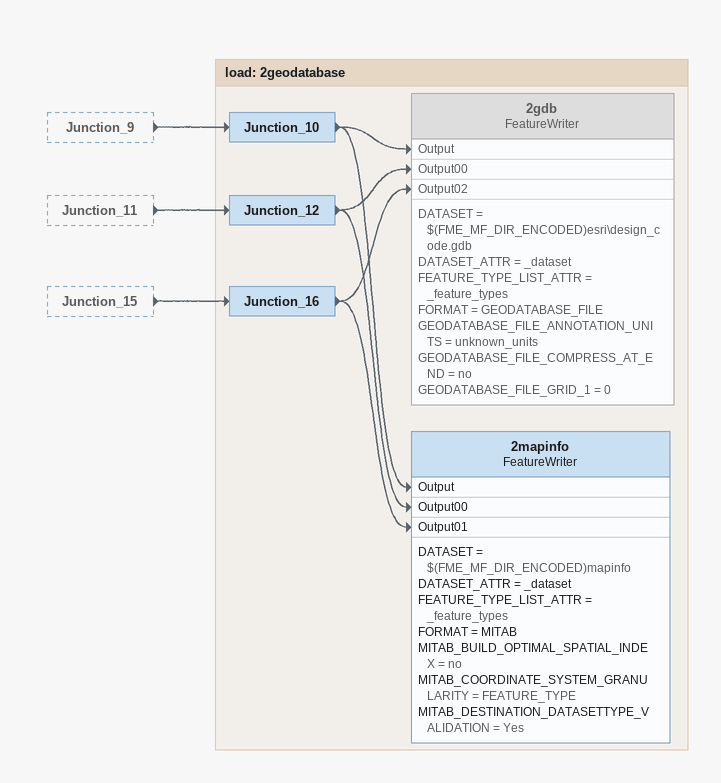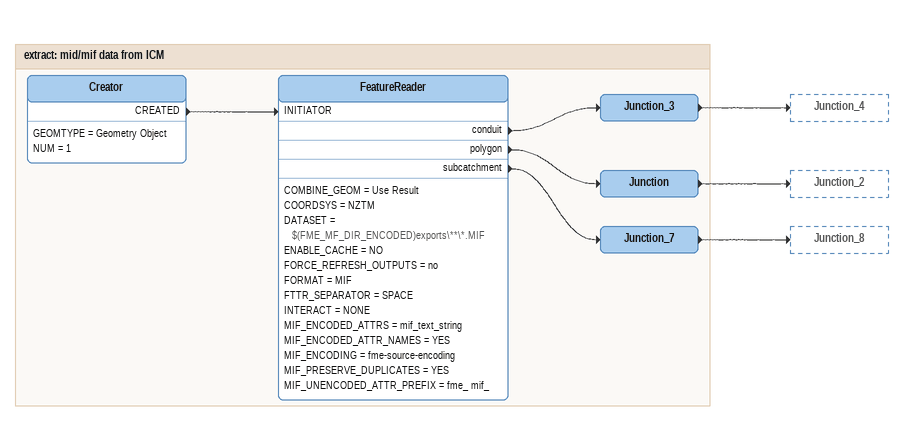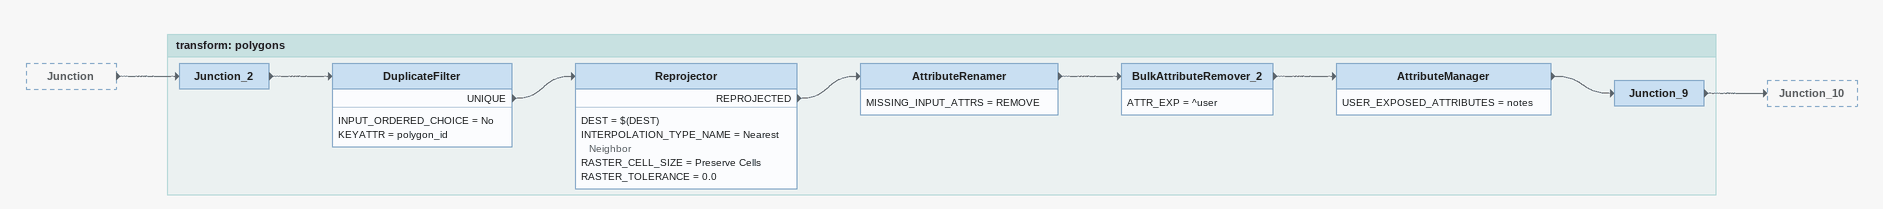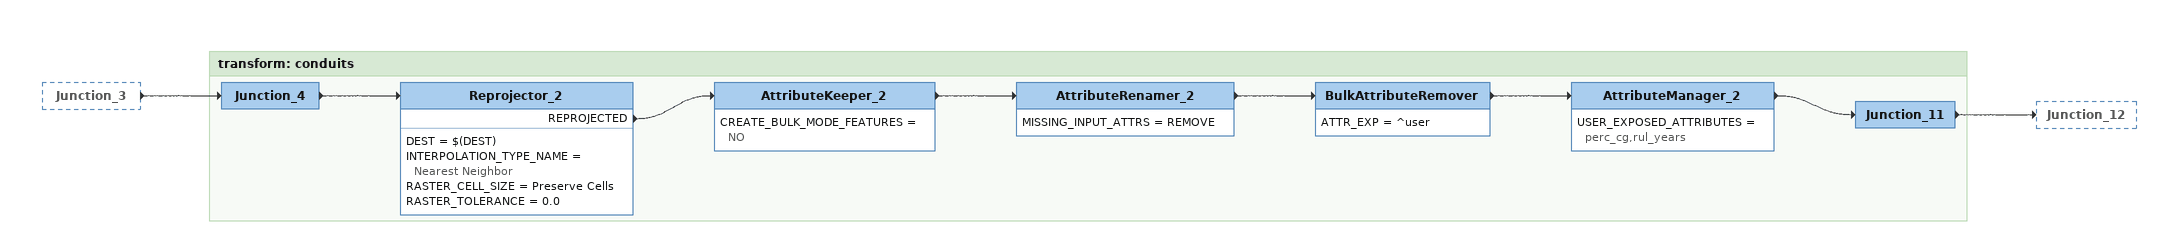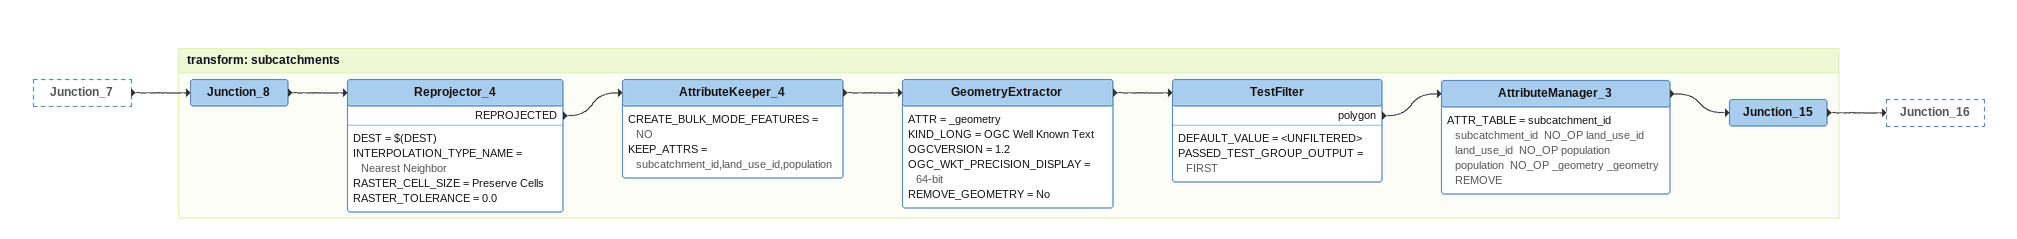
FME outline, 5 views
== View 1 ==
Junction_9 [outside]
    -> Junction_10
Junction_11 [outside]
    -> Junction_12
Junction_15 [outside]
    -> Junction_16

Bookmark: load: 2geodatabase
Junction_12
    -> 2gdb [Output00]
    -> 2mapinfo [Output00]
Junction_10
    -> 2gdb [Output]
    -> 2mapinfo [Output]
Junction_16
    -> 2gdb [Output02]
    -> 2mapinfo [Output01]
2gdb: FeatureWriter [off]
    DATASET = $(FME_MF_DIR_ENCODED)esri\design_code.gdb
    DATASET_ATTR = _dataset
    FEATURE_TYPE_LIST_ATTR = _feature_types
    FORMAT = GEODATABASE_FILE
    GEODATABASE_FILE_ANNOTATION_UNITS = unknown_units
    GEODATABASE_FILE_COMPRESS_AT_END = no
    GEODATABASE_FILE_GRID_1 = 0
2mapinfo: FeatureWriter
    DATASET = $(FME_MF_DIR_ENCODED)mapinfo
    DATASET_ATTR = _dataset
    FEATURE_TYPE_LIST_ATTR = _feature_types
    FORMAT = MITAB
    MITAB_BUILD_OPTIMAL_SPATIAL_INDEX = no
    MITAB_COORDINATE_SYSTEM_GRANULARITY = FEATURE_TYPE
    MITAB_DESTINATION_DATASETTYPE_VALIDATION = Yes

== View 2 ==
Bookmark: extract: mid/mif data from ICM
Creator
    GEOMTYPE = Geometry Object
    NUM = 1
    CREATED -> FeatureReader [INITIATOR]
FeatureReader
    COMBINE_GEOM = Use Result
    COORDSYS = NZTM
    DATASET = $(FME_MF_DIR_ENCODED)exports\**\*.MIF
    ENABLE_CACHE = NO
    FORCE_REFRESH_OUTPUTS = no
    FORMAT = MIF
    FTTR_SEPARATOR = SPACE
    INTERACT = NONE
    MIF_ENCODED_ATTRS = mif_text_string
    MIF_ENCODED_ATTR_NAMES = YES
    MIF_ENCODING = fme-source-encoding
    MIF_PRESERVE_DUPLICATES = YES
    MIF_UNENCODED_ATTR_PREFIX = fme_ mif_
    conduit -> Junction_3
    polygon -> Junction
    subcatchment -> Junction_7
Junction_3
    -> Junction_4
Junction
    -> Junction_2
Junction_7
    -> Junction_8

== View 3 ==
Junction [outside]
    -> Junction_2

Bookmark: transform: polygons
Junction_2
    -> DuplicateFilter
DuplicateFilter
    INPUT_ORDERED_CHOICE = No
    KEYATTR = polygon_id
    UNIQUE -> Reprojector
Reprojector
    DEST = $(DEST)
    INTERPOLATION_TYPE_NAME = Nearest Neighbor
    RASTER_CELL_SIZE = Preserve Cells
    RASTER_TOLERANCE = 0.0
    REPROJECTED -> AttributeRenamer
AttributeRenamer
    MISSING_INPUT_ATTRS = REMOVE
    -> BulkAttributeRemover_2
BulkAttributeRemover_2
    ATTR_EXP = ^user
    -> AttributeManager
AttributeManager
    USER_EXPOSED_ATTRIBUTES = notes
    -> Junction_9
Junction_9
    -> Junction_10

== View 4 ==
Junction_3 [outside]
    -> Junction_4

Bookmark: transform: conduits
Junction_4
    -> Reprojector_2
Reprojector_2
    DEST = $(DEST)
    INTERPOLATION_TYPE_NAME = Nearest Neighbor
    RASTER_CELL_SIZE = Preserve Cells
    RASTER_TOLERANCE = 0.0
    REPROJECTED -> AttributeKeeper_2
AttributeKeeper_2
    CREATE_BULK_MODE_FEATURES = NO
    -> AttributeRenamer_2
AttributeRenamer_2
    MISSING_INPUT_ATTRS = REMOVE
    -> BulkAttributeRemover
BulkAttributeRemover
    ATTR_EXP = ^user
    -> AttributeManager_2
AttributeManager_2
    USER_EXPOSED_ATTRIBUTES = perc_cg,rul_years
    -> Junction_11
Junction_11
    -> Junction_12

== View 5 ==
Junction_7 [outside]
    -> Junction_8

Bookmark: transform: subcatchments
Junction_8
    -> Reprojector_4
Reprojector_4
    DEST = $(DEST)
    INTERPOLATION_TYPE_NAME = Nearest Neighbor
    RASTER_CELL_SIZE = Preserve Cells
    RASTER_TOLERANCE = 0.0
    REPROJECTED -> AttributeKeeper_4
AttributeKeeper_4
    CREATE_BULK_MODE_FEATURES = NO
    KEEP_ATTRS = subcatchment_id,land_use_id,population
    -> GeometryExtractor
GeometryExtractor
    ATTR = _geometry
    KIND_LONG = OGC Well Known Text
    OGCVERSION = 1.2
    OGC_WKT_PRECISION_DISPLAY = 64-bit
    REMOVE_GEOMETRY = No
    -> TestFilter
TestFilter
    DEFAULT_VALUE = <UNFILTERED>
    PASSED_TEST_GROUP_OUTPUT = FIRST
    polygon -> AttributeManager_3
AttributeManager_3
    ATTR_TABLE = subcatchment_id subcatchment_id  NO_OP land_use_id land_use_id  NO_OP population population  NO_OP _geometry _geometry  REMOVE
    -> Junction_15
Junction_15
    -> Junction_16
